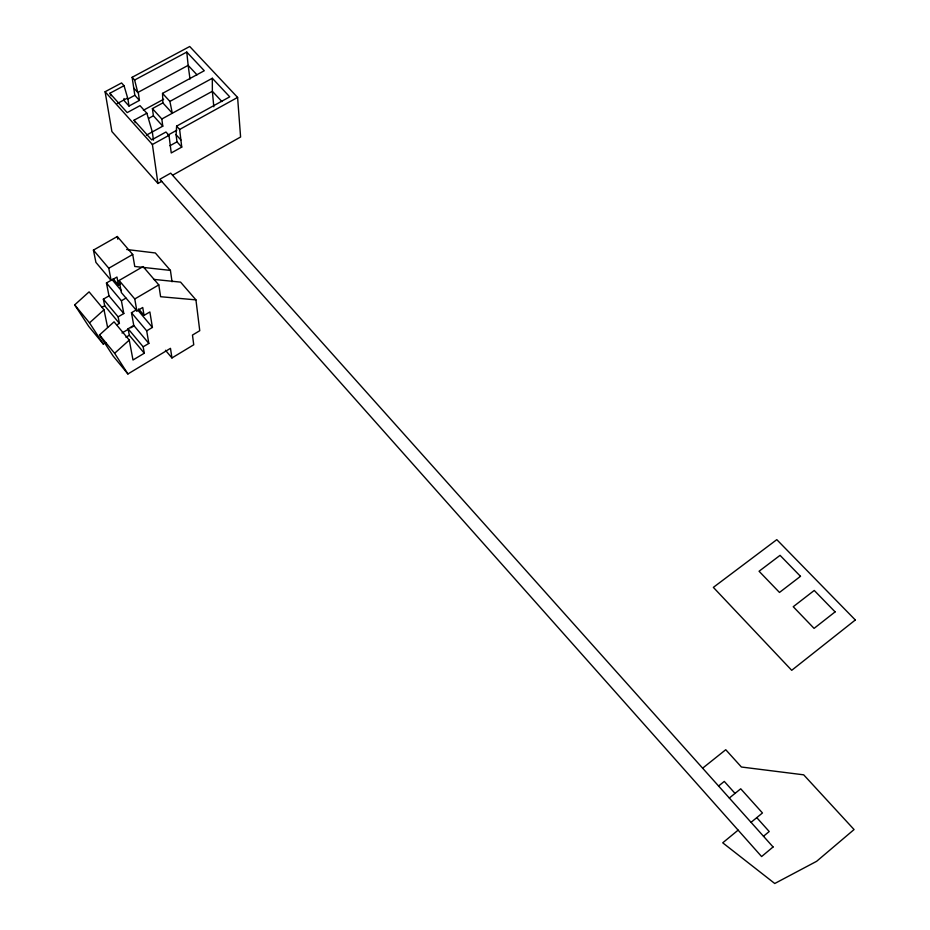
<?xml version="1.0" encoding="UTF-8"?>
<svg xmlns="http://www.w3.org/2000/svg" width="930" height="930" viewBox="0 0 930 930"><rect width="100%" height="100%" fill="white"/><g stroke="black" fill="none" stroke-linecap="round" stroke-linejoin="round"><path stroke-width="1.4" d="M153.462 140.163L152.311 131.921L146.859 113.228L134.036 120.214L151.683 139.884L165.959 132.014L168.981 135.35L171.248 152.962L181.745 147.103L176.979 141.837L176.096 134.71L176.607 126.143L229.733 96.836L212.319 78.271L169.888 101.405L172.306 113.251L162.866 102.904L162.529 93.372L204.275 70.738L186.779 52.08L134.618 80.027L132.13 77.295L189.72 46.5L237.603 97.418L240.591 137.001L172.968 175.026M105.788 342.589L103.3 344.065L88.745 326.407L74.679 304.877L89.094 291.869L104.009 309.771L107.589 327.325M103.3 344.065L89.513 322.861L104.009 309.771M153.566 279.372L180.571 282.127L195.939 299.878L199.752 330.696L192.475 335.079L193.742 344.774L171.945 357.957L170.481 348.332L127.922 373.965L113.088 355.958L99.498 334.963L114.053 321.827L129.27 340.089L132.99 360.003L144.301 353.214L143.174 346.797L128.096 328.767L133.757 325.419L131.467 312.724L136.024 310.039M127.922 373.965L114.623 353.295L129.27 340.089M763.495 836.256L769.215 831.525L756.764 817.644M738.129 830.141L722.726 842.813L774.76 883.5L816.633 861.308L854.066 829.548L803.694 774.83L741.408 767.018L725.749 749.72L702.638 768.18M751.056 822.341L762.461 812.96L740.722 788.791L729.329 798.033M718.576 786.013L724.284 781.409L735.037 793.406M143.174 346.797L148.835 343.414L146.696 330.836L131.467 312.724M146.696 330.836L152.415 327.43L149.869 311.957L144.069 315.375L138.628 308.934M122.004 332.998L128.235 329.301M130.735 327.825L133.222 326.349M125.922 337.253L129.305 335.253L128.096 328.767M117.157 324.709L119.4 323.384L118.145 316.863L123.795 313.538L121.4 300.762L106.45 282.987L112.135 279.697L121.481 290.788M195.939 299.878L160.611 296.717L158.798 284.894L143.081 266.573L119.11 280.465L121.365 292.555L136.873 310.946L142.732 307.493L144.069 315.375M136.873 310.946L134.769 298.972L158.798 284.894M102.195 307.214L104.695 305.749L103.358 299.169L108.996 295.891L106.45 282.987M121.4 300.762L125.957 298.1M113.123 278.733L118.459 285.057L120.772 283.708M172.038 281.778L170.423 270.398L134.757 266.48L132.711 254.471L117.308 236.511L93.43 250.112L95.918 262.388L111.123 280.418L116.959 277.035L118.459 285.057M111.123 280.418L108.775 268.247L132.711 254.471M133.746 88.036L138.384 93.151L139.442 100.394L129.003 106.043L127.887 98.813L124.039 85.688L121.563 82.944L105.102 91.745L111.902 131.56L157.949 183.477L161.704 181.373M169.981 145.731L176.979 141.837M167.842 135.175L176.735 130.258M157.949 183.477L152.404 144.51L168.981 135.35M181.745 147.103L179.63 129.468L237.603 97.418M146.44 135.141L162.773 126.166L161.832 118.994L212.366 91.291L212.319 78.271M148.742 118.343L153.392 115.797L152.404 108.601L162.866 102.904M143.383 110.263L163.668 99.231M127.875 99.045L134.827 95.302L132.13 77.295M117.25 103.567L127.294 98.162M111.216 95.72L109.856 93.279L124.039 85.688M126.666 249.496L155.345 252.972L170.423 270.398M196.974 74.819L188.151 65.367L186.779 52.08M221.945 101.556L212.366 91.291L213.807 106.811M162.529 93.372L169.888 101.405M176.607 126.143L179.63 129.468M152.404 108.601L161.832 118.994M176.096 134.71L180.897 140M134.827 95.302L139.442 100.394M153.392 115.797L162.773 126.166M146.859 113.228L140.012 105.66L127.201 112.6L109.856 93.279M129.003 106.043L124.399 100.917L124.016 98.51M105.102 91.745L152.404 144.51M93.43 250.112L108.775 268.247M119.11 280.465L134.769 298.972M138.059 310.422L152.415 327.43M165.47 350.273L171.945 357.957M108.996 295.891L123.795 313.538M133.757 325.419L148.835 343.414M103.358 299.169L118.145 316.863M104.695 305.749L119.4 323.384M129.305 335.253L144.301 353.214M74.679 304.877L89.513 322.861M99.498 334.963L114.623 353.295M134.036 120.214L135.303 122.632M134.618 80.027L137.791 92.5L188.151 65.367L190.011 79.038M117.308 236.511L117.796 239.208M773.074 846.974L761.6 856.553L159.832 179.269L170.702 173.154L773.074 846.974M855.321 619.985L791.709 670.309L713.356 587.376L776.794 539.644L855.321 619.985M835.105 611.882L814.076 628.378L793.232 606.72L814.25 590.457L835.105 611.882M800.486 576.321L779.48 592.445L759.066 571.253L780.061 555.35L800.486 576.321"/></g></svg>
